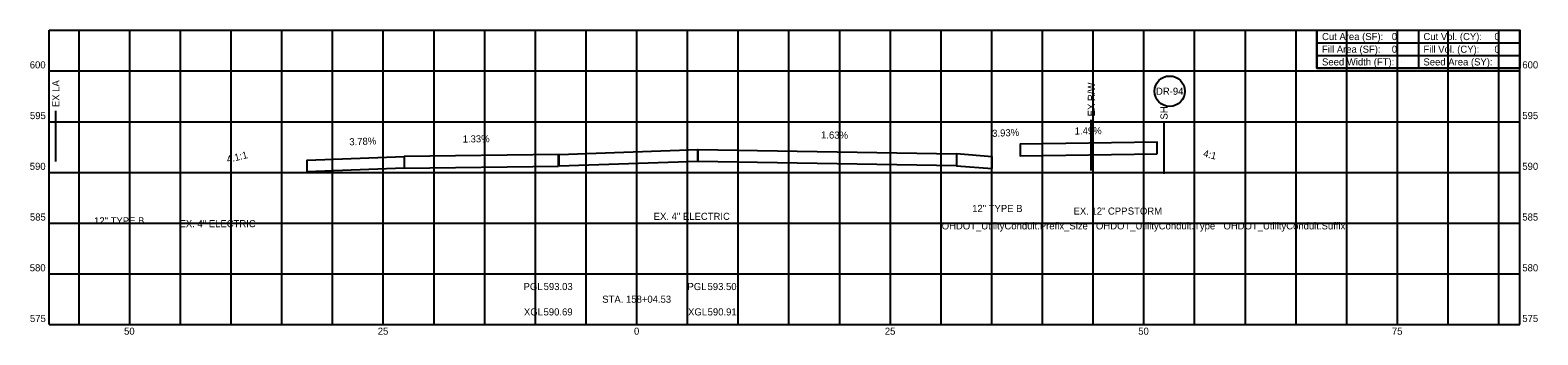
# Model space of a CAD drawing. Extents: x -60 to 89, y 574 to 604.
import ezdxf

# ---------------------------------------------------------------- set-up
doc = ezdxf.new("R2010")
doc.units = 0
for name, color, linetype in [('Default', 7, 'Continuous'), ('GE_X_Alignment_100_Bearings', 7, 'Continuous'), ('GE_X_Alignment_100_Cardinal_Points', 7, 'Continuous'), ('GE_X_Alignment_100_Curve_Data', 7, 'Continuous'), ('GE_X_Alignment_100_Distances', 7, 'Continuous'), ('GE_X_Alignment_100_Stations', 7, 'Continuous'), ('RW_P_Esmt_SH', 7, 'Continuous'), ('RW_P_Esmt_TMP', 7, 'Continuous'), ('RW_P_Text', 7, 'Continuous'), ('RW_X_Fee_RW', 7, 'Continuous'), ('SH_Named_Boundary', 7, 'Continuous'), ('TS_CrashDiagram_Text', 7, 'Continuous'), ('VG_X_Cells', 7, 'Continuous')]:
    doc.layers.add(name, color=color, linetype=linetype)

msp = doc.modelspace()

# ---------------------------------------------------------------- linework, layer by layer
at = {"layer": 'Default'}
msp.add_circle((87.06, 604.02), 0.000417, dxfattribs=at)
msp.add_circle((87.06, 604.02), 0.000417, dxfattribs=at)
msp.add_circle((87.06, 604.02), 0.000417, dxfattribs=at)
msp.add_circle((87.06, 604.02), 0.000417, dxfattribs=at)
msp.add_circle((87.06, 604.02), 0.000417, dxfattribs=at)
msp.add_circle((87.06, 604.02), 0.000417, dxfattribs=at)
msp.add_circle((87.06, 604.02), 0.000417, dxfattribs=at)
msp.add_circle((87.06, 604.02), 0.000417, dxfattribs=at)
msp.add_circle((87.06, 604.02), 0.000417, dxfattribs=at)
msp.add_circle((87.06, 604.02), 0.000417, dxfattribs=at)
msp.add_circle((87.06, 604.02), 0.000417, dxfattribs=at)
msp.add_circle((87.06, 604.02), 0.000417, dxfattribs=at)
at = {"layer": 'GE_X_Alignment_100_Bearings'}
msp.add_circle((52.54, 598), 1.5, dxfattribs=at)
at = {"layer": 'GE_X_Alignment_100_Cardinal_Points'}
for p, q in [((-57.94, 604.02), (87.06, 604.02)), ((-57.94, 575), (-57.94, 604.02)), ((-55, 575), (-55, 604.02)), ((-50, 575), (-50, 604.02)), ((-45, 575), (-45, 604.02)), ((-40, 575), (-40, 604.02)), ((-35, 575), (-35, 604.02)), ((-30, 575), (-30, 604.02)), ((-25, 575), (-25, 604.02)), ((-20, 575), (-20, 604.02)), ((-15, 575), (-15, 604.02)), ((-10, 575), (-10, 604.02)), ((-5, 575), (-5, 604.02)), ((0, 575), (0, 604.02)), ((5, 575), (5, 604.02)), ((10, 575), (10, 604.02)), ((15, 575), (15, 604.02)), ((20, 575), (20, 604.02)), ((25, 575), (25, 604.02)), ((30, 575), (30, 604.02)), ((35, 575), (35, 604.02)), ((40, 575), (40, 604.02)), ((45, 575), (45, 604.02)), ((50, 575), (50, 604.02)), ((55, 575), (55, 604.02)), ((60, 575), (60, 604.02)), ((65, 575), (65, 604.02)), ((70, 575), (70, 604.02)), ((75, 575), (75, 604.02)), ((80, 575), (80, 604.02)), ((85, 575), (85, 604.02)), ((87.06, 575), (87.06, 604.02)), ((-57.94, 600), (87.06, 600)), ((-57.94, 595), (87.06, 595)), ((-57.94, 590), (87.06, 590)), ((-57.94, 585), (87.06, 585)), ((-57.94, 580), (87.06, 580)), ((-57.94, 575), (87.06, 575))]:
    msp.add_line(p, q, dxfattribs=at)
at = {"layer": 'GE_X_Alignment_100_Curve_Data'}
msp.add_lwpolyline([(67.06, 604.02), (87.06, 604.02), (87.06, 600.27), (67.06, 600.27)], close=True, dxfattribs=at)
at = {"layer": 'RW_P_Esmt_SH'}
msp.add_line((-57.29, 591.08), (-57.29, 596.08), dxfattribs=at)
at = {"layer": 'RW_P_Text'}
msp.add_line((51.98, 589.86), (51.98, 594.86), dxfattribs=at)
at = {"layer": 'RW_X_Fee_RW'}
msp.add_line((44.81, 590.18), (44.81, 595.18), dxfattribs=at)
at = {"layer": 'SH_Named_Boundary'}
for points in [[(-7.72, 590.61), (-7.72, 591.77), (-22.95, 591.57), (-22.95, 590.41)], [(-7.66, 590.61), (-7.66, 591.77), (6.01, 592.25), (6.02, 591.08)], [(6.02, 591.08), (6.01, 592.25), (31.53, 591.83), (31.53, 590.66)], [(35.04, 590.37), (35.04, 591.53), (31.53, 591.83), (31.53, 590.66)], [(51.3, 591.82), (51.3, 592.99), (37.79, 592.79), (37.79, 591.62)], [(-32.52, 590.04), (-32.52, 591.21), (-22.95, 591.57), (-22.95, 590.41)]]:
    msp.add_lwpolyline(points, close=True, dxfattribs=at)
at = {"layer": 'TS_CrashDiagram_Text'}
for p, q in [((67.06, 604.02), (87.06, 604.02)), ((67.06, 604.02), (67.06, 601.52)), ((77.06, 604.02), (77.06, 600.27)), ((87.06, 604.02), (87.06, 601.52)), ((67.06, 602.77), (87.06, 602.77)), ((67.06, 601.52), (87.06, 601.52)), ((75.36, 600.89), (75.36, 600.89)), ((85.01, 600.89), (85.01, 600.89))]:
    msp.add_line(p, q, dxfattribs=at)
msp.add_lwpolyline([(67.06, 601.52), (67.06, 600.27), (87.06, 600.27), (87.06, 601.52)], dxfattribs=at)

# ---------------------------------------------------------------- texts
at = {"layer": 'GE_X_Alignment_100_Bearings'}
for s, p in [('Cut Area (SF):', (67.56, 603.04)), ('0', (74.44, 603.04)), ('Cut Vol. (CY):', (77.56, 603.04)), ('0', (84.56, 603.04)), ('Fill Area (SF):', (67.56, 601.79)), ('0', (74.44, 601.79)), ('Fill Vol. (CY):', (77.56, 601.79)), ('0', (84.56, 601.79)), ('600', (-59.86, 600.25)), ('Seed Width (FT):', (67.56, 600.54)), ('Seed Area (SY):', (77.56, 600.54)), ('600', (87.31, 600.25)), ('DR-94', (51.19, 597.65)), ('595', (-59.84, 595.25)), ('595', (87.31, 595.25)), ('590', (-59.86, 590.25)), ('590', (87.31, 590.25)), ('585', (-59.84, 585.25)), ('585', (87.31, 585.25)), ('580', (-59.86, 580.25)), ('580', (87.31, 580.25)), ('PGL ', (-11.17, 578.4)), ('593.03', (-9.19, 578.4)), ('PGL ', (4.99, 578.4)), ('593.50', (6.97, 578.4)), ('STA. 158+04.53', (-3.41, 577.15)), ('575', (-59.84, 575.25)), ('XGL ', (-11.13, 575.9)), ('590.69', (-9.2, 575.9)), ('XGL ', (5.05, 575.9)), ('590.91', (6.98, 575.9)), ('575', (87.31, 575.25)), ('50', (-50.56, 574)), ('25', (-25.55, 574)), ('0', (-0.28, 574)), ('25', (24.45, 574)), ('50', (49.44, 574)), ('75', (74.45, 574))]:
    msp.add_text(s, height=0.7, dxfattribs=at).set_placement(p)
for s, rotation, p in [('3.78%', 2.1642, (-28.34, 592.66)), ('1.33%', 0.7592, (-17.17, 592.94)), ('1.63%', 359.0637, (18.16, 593.35)), ('3.93%', 2.2503, (35.05, 593.5)), ('1.49%', 0.8558, (43.18, 593.73)), ('4.1:1', 13.8306, (-40.35, 590.92)), ('4:1', 345.9405, (55.79, 591.57))]:
    msp.add_text(s, height=0.7, rotation=rotation, dxfattribs=at).set_placement(p)
at = {"layer": 'GE_X_Alignment_100_Distances'}
for s, p in [('OHDOT_UtilityConduit.Prefix_Size', (30.06, 584.38)), ('OHDOT_UtilityConduit.Type', (45.27, 584.38)), ('OHDOT_UtilityConduit.Suffix', (57.84, 584.38))]:
    msp.add_text(s, height=0.7, dxfattribs=at).set_placement(p)
at = {"layer": 'GE_X_Alignment_100_Stations'}
for s, p in [('EX. 12"', (43.06, 585.84)), ('EX. 12"', (43.06, 585.84)), ('CPP', (46.45, 585.84)), ('CPP', (46.45, 585.84)), ('STORM', (48.41, 585.84)), ('STORM', (48.41, 585.84))]:
    msp.add_text(s, height=0.7, dxfattribs=at).set_placement(p)
at = {"layer": 'RW_P_Esmt_SH'}
msp.add_text('EX LA', height=0.7, rotation=90, dxfattribs=at).set_placement((-56.94, 596.43))
at = {"layer": 'RW_P_Esmt_TMP'}
for p in [(1.66, 585.32), (-45.09, 584.6)]:
    msp.add_text('EX. 4" ELECTRIC', height=0.7, dxfattribs=at).set_placement(p)
at = {"layer": 'RW_P_Text'}
msp.add_text('SH', height=0.7, rotation=90, dxfattribs=at).set_placement((52.33, 595.21))
at = {"layer": 'RW_X_Fee_RW'}
msp.add_text('EX R/W', height=0.7, rotation=90, dxfattribs=at).set_placement((45.16, 595.53))
at = {"layer": 'VG_X_Cells'}
for p in [(33.06, 586.1), (-53.52, 584.88)]:
    msp.add_text('12" TYPE B', height=0.7, dxfattribs=at).set_placement(p)

doc.saveas('drawing.dxf')
